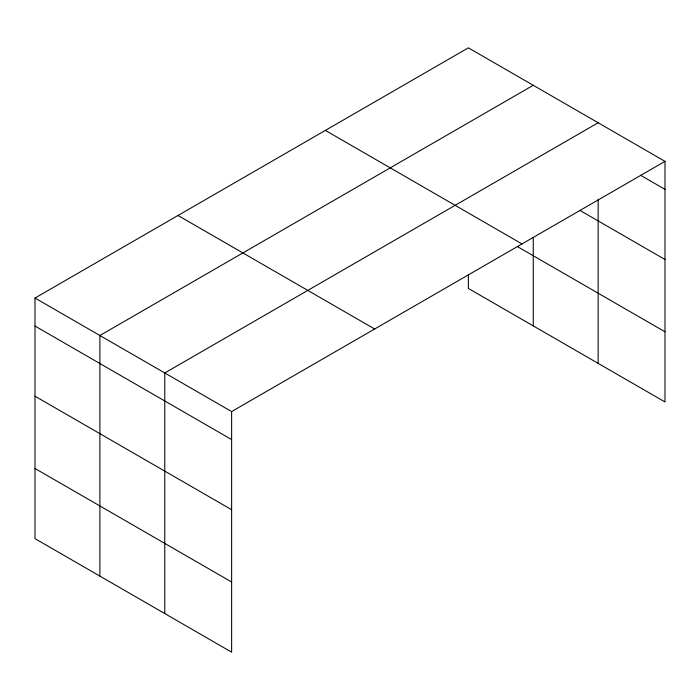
<?xml version="1.0" encoding="UTF-8"?>
<svg xmlns="http://www.w3.org/2000/svg" width="700" height="700" viewBox="0 0 700 700"><rect width="100%" height="100%" fill="white"/><g stroke="black" fill="none" stroke-linecap="round" stroke-linejoin="round"><path stroke-width="1.05" d="M665 161.359L468.37 47.836L35 298.043L35 538.641L231.63 652.164L231.63 411.565L665 161.359L665 401.957L468.37 288.435L468.37 274.409M533.26 85.295L99.89 335.501L99.89 576.1M598.15 122.763L164.771 372.969L164.771 613.567M640.517 175.227L665 189.367M580.282 210.604L665 259.516M325.36 130.401L521.99 243.924M517.274 246.514L665 331.8M178.01 215.477L374.64 329M35 298.043L231.63 411.565M35 326.051L231.63 439.574M35 396.2L231.63 509.722M35 468.484L231.63 582.006M598.15 199.334L598.15 363.361M533.26 237.405L533.26 325.902"/></g></svg>
